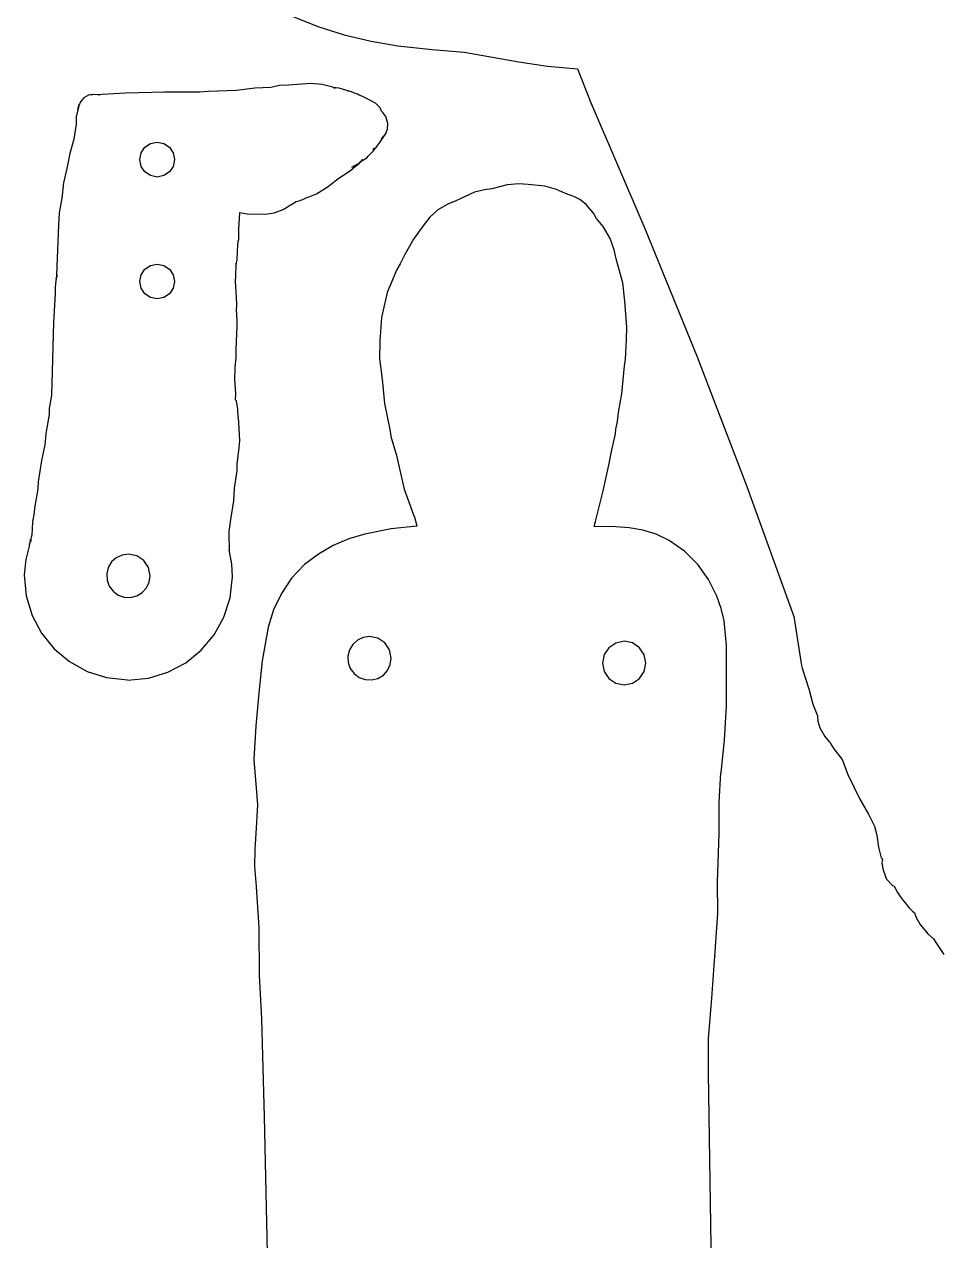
# Model space of a CAD drawing. Extents: x -40 to 800, y 150 to 800.
# Drawn here: x 502.1 to 607.6, y 520.6 to 660.3 of the extents above; entities that cross this region are included whole.
import ezdxf

# ---------------------------------------------------------------- set-up
doc = ezdxf.new("R2010")
doc.units = 0

msp = doc.modelspace()

# ---------------------------------------------------------------- linework, layer by layer
for p, q in [((532.864, 661.222), (535.813734, 660.037047)), ((535.813734, 660.037047), (538.862375, 659.096875)), ((538.862375, 659.096875), (541.944578, 658.374766)), ((541.944578, 658.374766), (544.995, 657.844)), ((544.995, 657.844), (548.963, 657.431625)), ((548.963, 657.431625), (552.649, 657.089)), ((552.649, 657.089), (558.91725, 656.00975)), ((558.91725, 656.00975), (562.21825, 655.489813)), ((562.21825, 655.489813), (565.658, 655.187)), ((565.658, 655.187), (567.062, 651.61)), ((513.749, 652.395), (511.051, 652.261)), ((518.213, 652.531), (513.749, 652.395)), ((522.274, 652.525), (518.213, 652.531)), ((523.266, 652.581), (522.274, 652.525)), ((526.479, 652.691), (523.266, 652.581)), ((528.602, 652.981), (526.479, 652.691)), ((530.432, 653.059), (528.602, 652.981)), ((531.431, 653.274), (530.432, 653.059)), ((532.447, 653.335), (531.431, 653.274)), ((535.024, 653.521), (532.447, 653.335)), ((536.314, 653.395875), (535.024, 653.521)), ((537.538, 653.069), (536.314, 653.395875)), ((537.595, 653.05), (537.538, 653.069)), ((537.596, 653.05), (537.592, 653.05)), ((537.592, 653.05), (537.595, 653.05)), ((538.256, 652.955), (537.593, 653.05)), ((537.593, 653.05), (537.595, 653.05)), ((537.595, 653.05), (537.8275, 652.96575)), ((537.595, 653.05), (537.595, 653.05)), ((537.678, 653), (537.596, 653.05)), ((537.8275, 652.96575), (537.676, 653)), ((537.676, 653), (537.678, 653)), ((539.375, 652.621), (538.256, 652.955)), ((539.704, 652.552), (539.1795, 652.6945)), ((539.1795, 652.6945), (539.375, 652.621)), ((539.71, 652.548), (539.704, 652.552)), ((540.246, 652.331), (539.71, 652.548)), ((508.561125, 651.408375), (508.367, 650.961)), ((508.382, 651.033), (508.385, 651.033)), ((508.383, 651.033), (508.382, 651.033)), ((508.389, 651.052), (508.383, 651.033)), ((508.385, 651.033), (508.389, 651.052)), ((508.39, 651.059), (508.388, 651.052)), ((508.388, 651.052), (508.389, 651.052)), ((508.389, 651.052), (508.393, 651.063)), ((508.389, 651.052), (508.389, 651.052)), ((508.393, 651.063), (508.39, 651.059)), ((508.96, 651.852), (508.561125, 651.408375)), ((508.962, 651.852), (508.96, 651.852)), ((509.495375, 652.164), (508.962, 651.852)), ((509.731, 652.194), (509.495375, 652.164)), ((509.961, 652.224), (509.731, 652.194)), ((510.189, 652.23), (509.961, 652.224)), ((510.527, 652.217), (510.189, 652.23)), ((510.773, 652.205), (510.527, 652.217)), ((511.051, 652.261), (510.73875, 652.21575)), ((510.73875, 652.21575), (510.782, 652.205)), ((510.776, 652.205), (510.765, 652.205)), ((510.765, 652.205), (510.767, 652.205)), ((510.767, 652.205), (510.776, 652.205)), ((510.767, 652.205), (510.767, 652.205)), ((510.782, 652.205), (510.773, 652.2)), ((510.773, 652.2), (510.773, 652.205)), ((510.776, 652.205), (510.776, 652.205)), ((510.782, 652.205), (510.801, 652.205)), ((510.801, 652.205), (510.782, 652.205)), ((540.369, 652.287), (540.246, 652.331)), ((540.575, 652.186), (540.369, 652.287)), ((540.888, 652.054), (540.575, 652.186)), ((541.647, 651.663), (540.888, 652.054)), ((542.463, 651.239), (541.647, 651.663)), ((542.984875, 650.71), (542.463, 651.239)), ((567.062, 651.61), (567.111, 651.489)), ((567.111, 651.489), (573.38675, 636.865547)), ((508.076375, 649.682875), (508.057, 648.843)), ((508.359, 650.93), (508.076375, 649.682875)), ((508.26075, 650.549), (508.359, 650.93)), ((508.266, 650.537), (508.26075, 650.549)), ((508.359, 650.93), (508.266, 650.537)), ((508.367, 650.961), (508.359, 650.93)), ((543.146, 650.343), (542.984875, 650.71)), ((543.162, 650.294), (543.146, 650.343)), ((543.287, 650.174), (543.162, 650.294)), ((543.624375, 649.722125), (543.287, 650.174)), ((543.883, 648.92), (543.624375, 649.722125)), ((508.057, 648.843), (507.8, 647.096)), ((543.587, 647.678), (543.830625, 648.2525)), ((543.830625, 648.2525), (543.883, 648.92)), ((507.8, 647.096), (507.338, 645.476)), ((542.866, 646.604), (543.499, 647.519)), ((543.454, 647.554), (543.095, 647.187)), ((543.095, 647.187), (543.142, 647.237)), ((543.142, 647.237), (543.454, 647.554)), ((543.499, 647.519), (543.548, 647.638)), ((543.548, 647.638), (543.587, 647.678)), ((507.338, 645.476), (507.013, 643.757)), ((515.364, 644.767), (515.52125, 645.545828)), ((515.52125, 645.545828), (515.95, 646.181875)), ((515.95, 646.181875), (516.58575, 646.610734)), ((516.58575, 646.610734), (517.364, 646.768)), ((517.364, 646.768), (518.142828, 646.610734)), ((518.142828, 646.610734), (518.778875, 646.181875)), ((518.778875, 646.181875), (519.207734, 645.545828)), ((519.207734, 645.545828), (519.365, 644.767)), ((541.59, 645.166), (542.184, 645.744)), ((542.164, 645.956), (542.157, 645.952)), ((542.157, 645.952), (542.158, 645.953)), ((542.158, 645.953), (542.164, 645.956)), ((542.158, 645.953), (542.158, 645.953)), ((542.164, 645.956), (542.352, 646.084)), ((542.185, 645.966), (542.164, 645.956)), ((542.184, 645.744), (542.406, 646.052)), ((542.352, 646.084), (542.185, 645.966)), ((542.406, 646.052), (542.528, 646.174)), ((542.528, 646.174), (542.696, 646.369)), ((542.696, 646.369), (542.866, 646.604)), ((515.52125, 643.988906), (515.364, 644.767)), ((519.365, 644.767), (519.207734, 643.988906)), ((539.739, 643.91), (540.679, 644.43)), ((540.249, 644.096), (539.739, 643.91)), ((540.097, 643.993), (540.156, 644.016)), ((540.116, 644.018), (540.138, 644.037)), ((540.117, 644.018), (540.116, 644.018)), ((540.204, 644.079), (540.117, 644.018)), ((540.138, 644.037), (540.204, 644.079)), ((540.156, 644.016), (540.488, 644.228)), ((540.678, 644.429), (540.249, 644.096)), ((540.488, 644.228), (540.678, 644.429)), ((540.614, 644.441), (540.812, 644.57)), ((540.799, 644.556), (540.614, 644.441)), ((540.679, 644.43), (540.681, 644.43)), ((540.681, 644.43), (540.711, 644.462)), ((540.702, 644.453), (540.794, 644.542)), ((540.71, 644.462), (540.702, 644.453)), ((540.766, 644.52), (540.71, 644.462)), ((540.711, 644.462), (540.765, 644.525)), ((540.765, 644.525), (540.776, 644.531)), ((540.774, 644.531), (540.766, 644.52)), ((540.775, 644.531), (540.774, 644.531)), ((540.794, 644.542), (540.775, 644.531)), ((540.776, 644.531), (540.799, 644.556)), ((540.812, 644.57), (540.818, 644.576)), ((540.818, 644.576), (540.844, 644.589)), ((540.888, 644.635), (540.832, 644.602)), ((540.832, 644.602), (540.853, 644.623)), ((540.844, 644.589), (540.887, 644.617)), ((540.853, 644.623), (540.942, 644.788)), ((540.885, 644.612), (541.457625, 644.98425)), ((540.887, 644.617), (540.885, 644.612)), ((540.942, 644.788), (540.888, 644.635)), ((541.457625, 644.98425), (541.59, 645.166)), ((507.013, 643.757), (506.623, 642.091)), ((515.95, 643.3535), (515.52125, 643.988906)), ((516.58575, 642.925094), (515.95, 643.3535)), ((517.364, 642.768), (516.58575, 642.925094)), ((518.142828, 642.925094), (517.364, 642.768)), ((518.778875, 643.3535), (518.142828, 642.925094)), ((519.207734, 643.988906), (518.778875, 643.3535)), ((537.978, 642.434), (539.604, 643.552)), ((539.604, 643.552), (540.097, 643.993)), ((506.623, 642.091), (506.409, 640.338)), ((535.67, 640.849), (537.02425, 641.671875)), ((537.02425, 641.671875), (537.978, 642.434)), ((554.986125, 641.307875), (553.824, 641.025)), ((555.828, 641.407), (554.986125, 641.307875)), ((557.555, 641.879), (555.828, 641.407)), ((558.901, 642), (557.555, 641.879)), ((559.966, 641.918), (558.901, 642)), ((561.897, 641.716), (559.966, 641.918)), ((563.229125, 641.332875), (561.897, 641.716)), ((564.283, 640.868), (563.229125, 641.332875)), ((506.409, 640.338), (506.13, 638.659)), ((531.847, 639.037), (533.347, 639.957)), ((533.347, 639.957), (533.787, 640.073)), ((533.787, 640.073), (534.323875, 640.29325)), ((534.323875, 640.29325), (534.377, 640.35)), ((534.377, 640.35), (534.712, 640.441)), ((534.712, 640.441), (535.67, 640.849)), ((551.58, 639.996), (550.737625, 639.660625)), ((553.824, 641.025), (551.58, 639.996)), ((565.23825, 640.530125), (564.283, 640.868)), ((565.919594, 640.184141), (565.23825, 640.530125)), ((566.654, 639.623), (565.919594, 640.184141)), ((506.13, 638.659), (506.08, 637.937)), ((526.743, 636.795), (526.87, 638.659)), ((526.87, 638.659), (526.872, 638.674)), ((526.872, 638.674), (527.717, 638.547)), ((527.717, 638.547), (529.78275, 638.485625)), ((529.78275, 638.485625), (530.816656, 638.659641)), ((530.816656, 638.659641), (531.847, 639.037)), ((549.626, 639.002), (548.707375, 638.14375)), ((550.737625, 639.660625), (549.626, 639.002)), ((567.4925, 638.603875), (566.654, 639.623)), ((567.845, 637.998), (567.4925, 638.603875)), ((506.04, 637.281), (505.797, 631.516)), ((506.08, 637.937), (506.04, 637.281)), ((548.001, 637.29), (546.82775, 635.627375)), ((548.707375, 638.14375), (548.001, 637.29)), ((568.587125, 637.090875), (567.845, 637.998)), ((569.417, 635.706), (568.587125, 637.090875)), ((526.72, 636.649), (526.743, 636.795)), ((526.748, 636.541), (526.72, 636.649)), ((526.736125, 635.59675), (526.748, 636.541)), ((546.82775, 635.627375), (545.803, 633.862)), ((569.85425, 634.404625), (569.417, 635.706)), ((573.38675, 636.865547), (579.3925, 622.102875)), ((526.548, 633.211), (526.594, 634.343)), ((526.594, 634.343), (526.662, 635.359)), ((526.662, 635.359), (526.736125, 635.59675)), ((570.107, 633.353), (569.85425, 634.404625)), ((526.45, 632.767), (526.548, 633.211)), ((526.45, 632.767), (526.454, 632.888)), ((526.454, 632.888), (526.45, 632.767)), ((545.803, 633.862), (545.27, 632.8)), ((570.838, 630.597), (570.107, 633.353)), ((505.893, 631.522), (505.779, 631.099)), ((505.797, 631.516), (505.781, 631.078)), ((505.802, 631.243), (505.893, 631.522)), ((515.364, 630.767), (515.52125, 631.545828)), ((515.52125, 631.545828), (515.95, 632.181875)), ((515.95, 632.181875), (516.58575, 632.610734)), ((516.58575, 632.610734), (517.364, 632.768)), ((517.364, 632.768), (518.142828, 632.610734)), ((518.142828, 632.610734), (518.778875, 632.181875)), ((518.778875, 632.181875), (519.207734, 631.545828)), ((519.207734, 631.545828), (519.365, 630.767)), ((526.361, 630.733), (526.399, 631.441)), ((526.399, 631.441), (526.45, 632.767)), ((544.914, 632.139), (543.804125, 629.514625)), ((545.27, 632.8), (544.914, 632.139)), ((505.646, 630.082), (505.636, 629.378)), ((505.732, 630.9), (505.646, 630.082)), ((505.781, 631.078), (505.732, 630.9)), ((505.778, 631.099), (505.802, 631.243)), ((505.779, 631.099), (505.778, 631.099)), ((515.52125, 629.98875), (515.364, 630.767)), ((519.365, 630.767), (519.207734, 629.98875)), ((526.452, 629.628), (526.361, 630.733)), ((571.094, 628.523), (570.838, 630.597)), ((505.636, 629.378), (505.479, 626.077)), ((515.95, 629.353), (515.52125, 629.98875)), ((516.58575, 628.92425), (515.95, 629.353)), ((517.364, 628.767), (516.58575, 628.92425)), ((518.142828, 628.92425), (517.364, 628.767)), ((518.778875, 629.353), (518.142828, 628.92425)), ((519.207734, 629.98875), (518.778875, 629.353)), ((526.503, 628.177), (526.452, 629.628)), ((543.804125, 629.514625), (543.127, 626.615)), ((526.488, 627.381), (526.503, 628.177)), ((526.537, 627.076), (526.488, 627.381)), ((571.314, 625.522), (571.094, 628.523)), ((505.479, 626.077), (505.309, 620.447)), ((526.577625, 626.133875), (526.537, 627.076)), ((526.541, 625.635), (526.577625, 626.133875)), ((543.127, 626.615), (542.962, 623.939)), ((526.445, 622.995), (526.541, 625.635)), ((571.268, 624.124), (571.314, 625.522)), ((542.962, 623.939), (542.917, 621.902)), ((571.158, 621.796), (571.268, 624.124)), ((526.318, 620.944), (526.462, 621.987)), ((526.462, 621.987), (526.445, 622.995)), ((542.917, 621.902), (543.098, 620.461)), ((571.058, 621.082), (571.158, 621.796)), ((579.3925, 622.102875), (585.102, 607.232766)), ((505.309, 620.447), (505.222, 617.744)), ((526.283, 619.474), (526.318, 620.944)), ((543.098, 620.461), (543.246, 619.172)), ((570.744, 617.857), (571.058, 621.082)), ((526.405, 617.898), (526.283, 619.474)), ((543.246, 619.172), (543.494, 616.742)), ((505.222, 617.744), (505.096, 616.781)), ((526.375, 617.195), (526.405, 617.898)), ((570.369, 615.734), (570.744, 617.857)), ((504.98, 616.21), (504.956, 615.511)), ((505.096, 616.781), (504.98, 616.21)), ((526.47325, 617.05), (526.375, 617.195)), ((526.636, 616.116), (526.47325, 617.05)), ((526.674, 615.232), (526.636, 616.116)), ((543.494, 616.742), (544.044, 613.945)), ((504.956, 615.511), (504.578, 613.306)), ((526.751, 614.672), (526.674, 615.232)), ((526.766, 614.559), (526.751, 614.672)), ((570.192, 614.511), (570.307, 615.298)), ((570.307, 615.298), (570.313, 615.401)), ((570.313, 615.401), (570.369, 615.734)), ((504.578, 613.306), (504.517, 612.391)), ((526.85, 612.455), (526.766, 614.559)), ((544.044, 613.945), (544.232, 612.834)), ((569.559, 611.262), (570.007, 613.272)), ((570.007, 613.272), (570.068, 613.811)), ((570.068, 613.811), (570.192, 614.511)), ((504.477, 611.997), (504.103, 610.211)), ((504.517, 612.391), (504.477, 611.997)), ((526.797, 611.697), (526.85, 612.455)), ((544.232, 612.834), (544.844, 610.775)), ((526.569, 609.778), (526.797, 611.697)), ((544.844, 610.775), (545.732, 606.92)), ((569.265, 609.663), (569.559, 611.262)), ((504.103, 610.211), (503.693, 607.752)), ((526.546, 609.015), (526.556, 609.692)), ((526.556, 609.692), (526.569, 609.778)), ((568.595, 606.709), (569.265, 609.663)), ((503.693, 607.752), (503.654, 607.082)), ((526.266, 607.014), (526.546, 609.015)), ((503.619, 606.705), (503.29, 604.791)), ((503.661, 607.024), (503.619, 606.705)), ((503.654, 607.082), (503.661, 607.024)), ((526.188, 605.573), (526.266, 607.014)), ((545.732, 606.92), (546.483, 604.94)), ((567.718, 603.19), (568.595, 606.709)), ((585.102, 607.232766), (590.489, 592.287)), ((525.826, 603.444), (526.188, 605.573)), ((546.483, 604.94), (546.711375, 604.292875)), ((503.261, 604.234), (503.059, 603.169)), ((503.29, 604.791), (503.261, 604.234)), ((546.711375, 604.292875), (546.921, 603.714)), ((546.921, 603.714), (547.185, 602.723)), ((503.059, 603.169), (502.957, 601.643)), ((525.65, 602.069), (525.717, 602.603)), ((525.717, 602.603), (525.826, 603.444)), ((544.233625, 602.34875), (541.229, 601.762)), ((547.2, 602.661), (544.233625, 602.34875)), ((547.185, 602.723), (547.2, 602.661)), ((567.545, 602.641), (567.718, 603.19)), ((570.037, 602.585), (567.545, 602.641)), ((571.591312, 602.487328), (570.037, 602.585)), ((573.15275, 602.214625), (571.591312, 602.487328)), ((574.690562, 601.738859), (573.15275, 602.214625)), ((502.82925, 601.186375), (502.704, 600.595)), ((502.83, 600.814), (502.82925, 601.186375)), ((502.864, 601.106), (502.83, 600.814)), ((502.849, 601.109), (502.833625, 600.944375)), ((502.833625, 600.944375), (502.864, 601.106)), ((502.897, 601.412), (502.849, 601.109)), ((502.957, 601.643), (502.897, 601.412)), ((525.629, 601.897), (525.65, 602.069)), ((525.629, 601.893), (525.629, 601.897)), ((525.666, 599.772), (525.629, 601.893)), ((539.394063, 601.197234), (537.60075, 600.440375)), ((541.229, 601.762), (539.394063, 601.197234)), ((576.174, 601.032), (574.690562, 601.738859)), ((576.178, 601.032), (576.174, 601.032)), ((577.946844, 599.780297), (576.178, 601.032)), ((502.696, 600.537), (502.27575, 598.829875)), ((502.723, 600.68), (502.679125, 600.491875)), ((502.679125, 600.491875), (502.696, 600.537)), ((502.704, 600.595), (502.723, 600.68)), ((513.333125, 599.352094), (512.6775, 599.04025)), ((514.066, 599.462), (513.333125, 599.352094)), ((515.023125, 599.271375), (514.066, 599.462)), ((525.648, 599.861), (525.64, 599.95)), ((525.64, 599.95), (525.653, 599.842)), ((525.653, 599.842), (525.648, 599.861)), ((525.937125, 598.32125), (525.666, 599.772)), ((535.888063, 599.468828), (534.295, 598.26)), ((537.60075, 600.440375), (535.888063, 599.468828)), ((579.45525, 598.259625), (577.946844, 599.780297)), ((502.27575, 598.829875), (502.112, 597.08)), ((511.757, 597.918), (511.577875, 597.198891)), ((512.138875, 598.553281), (511.757, 597.918)), ((512.6775, 599.04025), (512.138875, 598.553281)), ((515.834, 598.729), (515.023125, 599.271375)), ((516.375875, 597.918625), (515.834, 598.729)), ((516.566, 596.962), (516.375875, 597.918625)), ((526.026, 596.848), (525.937125, 598.32125)), ((534.273, 598.241), (532.817188, 596.683313)), ((534.295, 598.26), (534.273, 598.241)), ((580.691781, 596.525391), (579.45525, 598.259625)), ((502.112, 597.08), (502.332412, 594.67382)), ((511.577875, 597.198891), (511.61475, 596.473875)), ((516.45625, 596.228547), (516.566, 596.962)), ((525.759154, 594.441836), (526.026, 596.844)), ((526.026, 596.844), (526.026, 596.848)), ((532.817188, 596.683313), (531.637, 594.934)), ((581.645, 594.633), (580.691781, 596.525391)), ((511.61475, 596.473875), (511.85825, 595.789922)), ((511.85825, 595.789922), (512.299, 595.194)), ((512.299, 595.194), (512.894922, 594.75325)), ((515.658125, 595.033891), (516.14475, 595.572625)), ((516.14475, 595.572625), (516.45625, 596.228547)), ((502.332412, 594.67382), (503.009422, 592.425375)), ((512.894922, 594.75325), (513.578875, 594.50975)), ((513.578875, 594.50975), (514.303891, 594.472875)), ((514.303891, 594.472875), (515.023, 594.652)), ((515.023, 594.652), (515.658125, 595.033891)), ((525.038734, 592.206313), (525.759154, 594.441836)), ((531.637, 594.934), (530.732062, 593.040687)), ((582.150813, 593.213359), (581.645, 594.633)), ((503.009422, 592.425375), (504.094689, 590.38393)), ((530.732062, 593.040687), (530.102, 591.051)), ((582.48375, 591.780875), (582.150813, 593.213359)), ((523.914041, 590.185758), (525.038734, 592.206313)), ((530.102, 591.051), (529.423125, 587.206875)), ((582.76, 588.952), (582.48375, 591.780875)), ((590.489, 592.287), (591.38, 586.685)), ((504.094689, 590.38393), (505.539875, 588.59875)), ((522.434375, 588.4285), (523.914041, 590.185758)), ((540.371, 589.57775), (539.832031, 589.091125)), ((541.026969, 589.88925), (540.371, 589.57775)), ((541.76, 589.999), (541.026969, 589.88925)), ((542.732813, 589.802578), (541.76, 589.999)), ((543.5275, 589.266875), (542.732813, 589.802578)), ((505.539875, 588.59875), (507.296639, 587.119102)), ((520.649037, 586.982867), (522.434375, 588.4285)), ((539.45, 588.456), (539.270875, 587.736891)), ((539.832031, 589.091125), (539.45, 588.456)), ((544.063438, 588.472234), (543.5275, 589.266875)), ((544.26, 587.499), (544.063438, 588.472234)), ((569.2445, 588.713875), (568.708562, 587.919234)), ((570.039187, 589.249578), (569.2445, 588.713875)), ((571.012, 589.446), (570.039187, 589.249578)), ((571.96875, 589.2555), (571.012, 589.446)), ((572.78, 588.714), (571.96875, 589.2555)), ((573.321875, 587.90275), (572.78, 588.714)), ((582.76, 588.939), (582.76, 588.952)), ((582.76, 581.986), (582.76, 588.939)), ((507.296639, 587.119102), (509.316641, 585.99425)), ((518.607328, 585.897187), (520.649037, 586.982867)), ((529.423125, 587.206875), (529.042, 583.506)), ((539.270875, 587.736891), (539.30775, 587.011875)), ((539.30775, 587.011875), (539.55125, 586.327922)), ((543.838625, 586.1105), (544.150234, 586.766125)), ((544.150234, 586.766125), (544.26, 587.499)), ((568.708562, 587.919234), (568.512, 586.946)), ((568.512, 586.946), (568.708562, 585.972766)), ((573.315578, 585.972766), (573.512, 586.946)), ((573.512, 586.946), (573.321875, 587.90275)), ((509.316641, 585.99425), (511.551541, 585.273461)), ((516.358549, 585.219789), (518.607328, 585.897187)), ((539.55125, 586.327922), (539.992, 585.732)), ((539.992, 585.732), (540.587922, 585.29125)), ((542.716, 585.19), (543.351703, 585.571875)), ((543.351703, 585.571875), (543.838625, 586.1105)), ((568.708562, 585.972766), (569.2445, 585.178125)), ((572.779875, 585.178125), (573.315578, 585.972766)), ((591.38, 586.685), (591.471, 586.357)), ((591.471, 586.357), (592.226, 583.989)), ((511.551541, 585.273461), (513.953, 585.006)), ((513.952, 584.999), (516.358549, 585.219789)), ((513.955, 585.006), (513.952, 584.999)), ((513.953, 585.006), (513.955, 585.006)), ((540.587922, 585.29125), (541.271875, 585.04775)), ((541.271875, 585.04775), (541.996891, 585.010875)), ((541.996891, 585.010875), (542.716, 585.19)), ((569.2445, 585.178125), (570.039187, 584.642422)), ((570.039187, 584.642422), (571.012, 584.446)), ((571.012, 584.446), (571.985234, 584.642422)), ((571.985234, 584.642422), (572.779875, 585.178125)), ((592.226, 583.989), (592.687, 582.221)), ((529.039, 583.487), (528.694625, 579.720625)), ((529.042, 583.506), (529.039, 583.487)), ((582.54625, 578.079625), (582.76, 581.986)), ((592.687, 582.221), (593.228, 580.897)), ((593.228, 580.897), (593.250375, 580.291625)), ((593.250375, 580.291625), (593.493641, 579.520703)), ((528.694625, 579.720625), (528.489, 575.856)), ((593.493641, 579.520703), (594.046, 578.526)), ((594.046, 578.526), (594.582875, 577.856)), ((582.133, 574.36), (582.54625, 578.079625)), ((594.582875, 577.856), (594.687953, 577.773937)), ((594.687953, 577.773937), (594.657, 577.84)), ((594.657, 577.84), (594.69975, 577.72025)), ((594.69975, 577.72025), (595.092, 577.104)), ((595.092, 577.104), (596.037, 575.882)), ((528.489, 575.856), (528.489, 575.782)), ((528.489, 575.782), (528.690375, 573.091625)), ((596.037, 575.882), (596.697, 574.16)), ((581.938125, 570.974), (582.129, 574.32)), ((582.129, 574.32), (582.133, 574.36)), ((596.697, 574.16), (598.075, 571.309)), ((528.690375, 573.091625), (528.894, 570.666)), ((528.894, 570.645), (528.718875, 567.3595)), ((528.894, 570.666), (528.894, 570.645)), ((581.919, 567.4), (581.938125, 570.974)), ((598.075, 571.309), (599.056125, 569.583625)), ((599.056125, 569.583625), (599.759, 568.213)), ((528.718875, 567.3595), (528.572109, 565.547063)), ((581.733, 561.813), (581.919, 567.378)), ((581.919, 567.378), (581.919, 567.4)), ((599.759, 568.213), (600.03, 567.178875)), ((600.03, 567.178875), (600.238, 565.802)), ((600.238, 565.802), (600.523375, 564.59075)), ((528.572109, 565.547063), (528.54, 563.615)), ((600.523375, 564.59075), (600.664, 564.407)), ((600.664, 564.407), (600.606125, 563.966)), ((528.54, 563.615), (528.543, 563.58)), ((528.543, 563.58), (528.756, 561.269)), ((600.606125, 563.966), (600.712797, 563.309562)), ((600.712797, 563.309562), (601.041, 562.418)), ((581.733, 561.789), (581.733, 561.813)), ((581.756, 558.203), (581.733, 561.789)), ((601.041, 562.418), (601.1315, 562.113375)), ((601.1315, 562.113375), (601.828, 561.415)), ((528.756, 561.269), (528.759, 561.243)), ((528.759, 561.243), (529.043, 556.542)), ((601.828, 561.415), (602.03, 561.329)), ((602.03, 561.329), (602.394, 560.589)), ((602.394, 560.589), (602.721, 560.119)), ((602.721, 560.119), (603.056, 559.682)), ((603.056, 559.682), (603.39, 559.264)), ((603.39, 559.264), (603.715, 558.885)), ((603.715, 558.885), (604.135, 558.466)), ((581.41, 553.264), (581.756, 558.203)), ((604.135, 558.466), (604.356, 558.272)), ((604.356, 558.272), (604.368, 558.257)), ((604.368, 558.257), (604.56075, 557.714125)), ((604.56075, 557.714125), (604.992, 556.935)), ((529.043, 556.542), (529.043, 556.536)), ((529.043, 556.536), (529.068, 551.104)), ((604.992, 556.935), (605.9, 555.847625)), ((605.9, 555.847625), (606.553, 555.289)), ((606.553, 555.289), (606.873, 554.74)), ((606.873, 554.74), (607.719125, 553.48275)), ((581.095875, 548.46475), (581.41, 553.285)), ((581.41, 553.285), (581.41, 553.264)), ((529.068, 551.104), (529.346, 546.07)), ((580.715, 543.778), (581.095875, 548.46475)), ((529.346, 546.07), (529.346, 546.055)), ((529.346, 546.055), (529.663, 534.829)), ((580.68, 539.877), (580.715, 543.778)), ((581.089, 515.392), (580.68, 539.877)), ((529.663, 534.829), (530.227, 509.8))]:
    msp.add_line(p, q)

doc.saveas('drawing.dxf')
